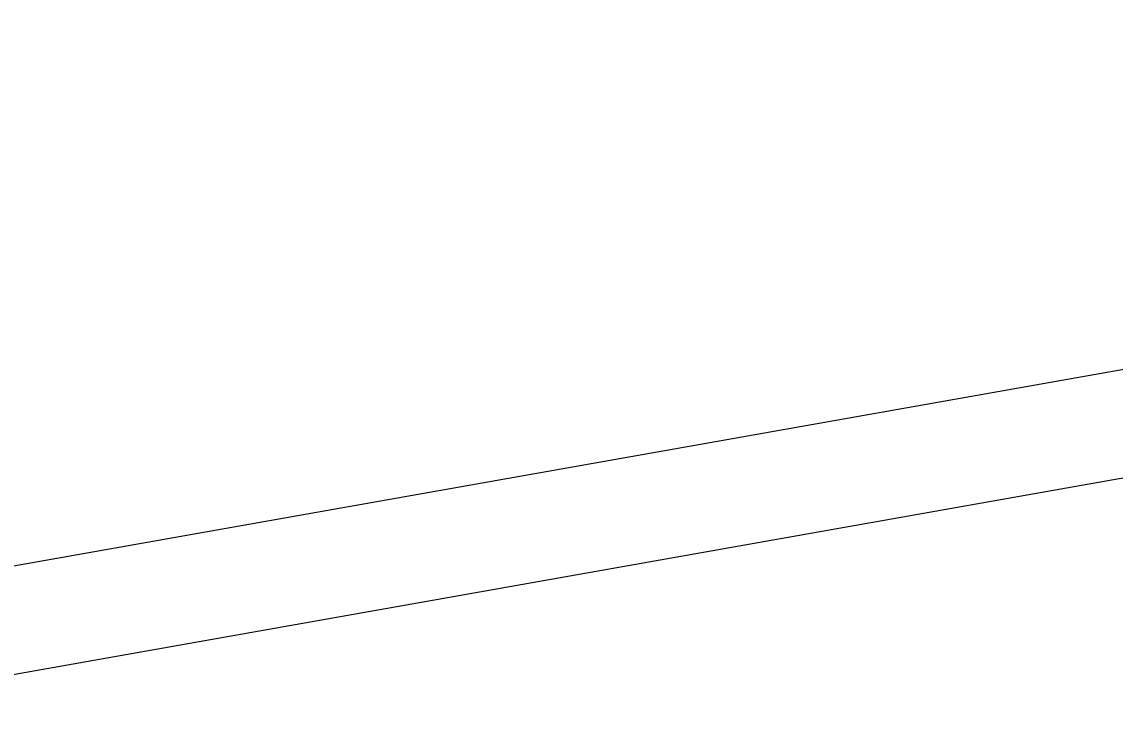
# Model space of a CAD drawing. Header units: millimetres. Extents: x -13407 to 8062823, y -2611 to 109271.
# Drawn here: x 15238.64 to 15252.39, y 50692.71 to 50701.67 of the extents above; entities that cross this region are included whole.
import ezdxf
from ezdxf import colors
from ezdxf.entities.mleader import LeaderData, LeaderLine
from ezdxf.math import Vec2, Vec3

# ---------------------------------------------------------------- set-up
doc = ezdxf.new("R2010")
doc.units = ezdxf.units.MM
for name, color, linetype, lineweight in [('АР_Отметки', 250, 'Continuous', 15), ('АР_Размеры', 175, 'Continuous', 9), ('АР_Сущ Несущая стена', 202, 'Continuous', 30)]:
    doc.layers.add(name, color=color, linetype=linetype, lineweight=lineweight)
doc.styles.add('ISOCPEUR', font='isocpeur.ttf', dxfattribs={"width": 0.7})

# ---------------------------------------------------------------- blocks, each defined once
blk = doc.blocks.new('_DotSmall')
at = {"color": 0, "linetype": 'ByBlock', "const_width": 0.5}
blk.add_lwpolyline([(-0.0625, 0, 1), (0.0625, 0, 1)], format="xyb", close=True, dxfattribs=at)

msp = doc.modelspace()

# ---------------------------------------------------------------- linework, layer by layer
at = {"layer": 'АР_Размеры', "color": 5, "lineweight": 0, "ltscale": 100, "transparency": 33554687}
msp.add_lwpolyline([(15220.478, 50690.259), (15280.603, 50700.915), (15281.767, 50702.731), (15279.405, 50716.057), (15278.642, 50716.17), (15277.514, 50712.75), (15277.783, 50711.931), (15279.077, 50710.922), (15280.034, 50705.52), (15279.717, 50705.216), (15277.316, 50704.791), (15277.139, 50704.388), (15277.267, 50703.667), (15277.55, 50703.47), (15279.951, 50703.895), (15280.375, 50703.599), (15280.566, 50702.519), (15280.248, 50702.215), (15220.364, 50691.601)], dxfattribs=at)
msp.add_lwpolyline([(15220.478, 50690.259), (15280.603, 50700.915), (15281.767, 50702.731), (15279.405, 50716.057), (15278.642, 50716.17), (15277.514, 50712.75), (15277.783, 50711.931), (15279.077, 50710.922), (15280.034, 50705.52), (15279.717, 50705.216), (15277.316, 50704.791), (15277.139, 50704.388), (15277.267, 50703.667), (15277.55, 50703.47), (15279.951, 50703.895), (15280.375, 50703.599), (15280.566, 50702.519), (15280.248, 50702.215), (15220.364, 50691.601)], dxfattribs=at)
msp.add_lwpolyline([(15220.478, 50690.259), (15280.603, 50700.915), (15281.767, 50702.731), (15279.405, 50716.057), (15278.642, 50716.17), (15277.514, 50712.75), (15277.783, 50711.931), (15279.077, 50710.922), (15280.034, 50705.52), (15279.717, 50705.216), (15277.316, 50704.791), (15277.139, 50704.388), (15277.267, 50703.667), (15277.55, 50703.47), (15279.951, 50703.895), (15280.375, 50703.599), (15280.566, 50702.519), (15280.248, 50702.215), (15220.364, 50691.601)], dxfattribs=at)
msp.add_lwpolyline([(15220.478, 50690.259), (15280.603, 50700.915), (15281.767, 50702.731), (15279.405, 50716.057), (15278.642, 50716.17), (15277.514, 50712.75), (15277.783, 50711.931), (15279.077, 50710.922), (15280.034, 50705.52), (15279.717, 50705.216), (15277.316, 50704.791), (15277.139, 50704.388), (15277.267, 50703.667), (15277.55, 50703.47), (15279.951, 50703.895), (15280.375, 50703.599), (15280.566, 50702.519), (15280.248, 50702.215), (15220.364, 50691.601)], dxfattribs=at)
msp.add_lwpolyline([(15220.478, 50690.259), (15280.603, 50700.915), (15281.767, 50702.731), (15279.405, 50716.057), (15278.642, 50716.17), (15277.514, 50712.75), (15277.783, 50711.931), (15279.077, 50710.922), (15280.034, 50705.52), (15279.717, 50705.216), (15277.316, 50704.791), (15277.139, 50704.388), (15277.267, 50703.667), (15277.55, 50703.47), (15279.951, 50703.895), (15280.375, 50703.599), (15280.566, 50702.519), (15280.248, 50702.215), (15220.364, 50691.601)], dxfattribs=at)
msp.add_lwpolyline([(15220.478, 50690.259), (15280.603, 50700.915), (15281.767, 50702.731), (15279.405, 50716.057), (15278.642, 50716.17), (15277.514, 50712.75), (15277.783, 50711.931), (15279.077, 50710.922), (15280.034, 50705.52), (15279.717, 50705.216), (15277.316, 50704.791), (15277.139, 50704.388), (15277.267, 50703.667), (15277.55, 50703.47), (15279.951, 50703.895), (15280.375, 50703.599), (15280.566, 50702.519), (15280.248, 50702.215), (15220.364, 50691.601)], dxfattribs=at)
msp.add_lwpolyline([(15220.478, 50690.259), (15280.603, 50700.915), (15281.767, 50702.731), (15279.405, 50716.057), (15278.642, 50716.17), (15277.514, 50712.75), (15277.783, 50711.931), (15279.077, 50710.922), (15280.034, 50705.52), (15279.717, 50705.216), (15277.316, 50704.791), (15277.139, 50704.388), (15277.267, 50703.667), (15277.55, 50703.47), (15279.951, 50703.895), (15280.375, 50703.599), (15280.566, 50702.519), (15280.248, 50702.215), (15220.364, 50691.601)], dxfattribs=at)
msp.add_lwpolyline([(15220.478, 50690.259), (15280.603, 50700.915), (15281.767, 50702.731), (15279.405, 50716.057), (15278.642, 50716.17), (15277.514, 50712.75), (15277.783, 50711.931), (15279.077, 50710.922), (15280.034, 50705.52), (15279.717, 50705.216), (15277.316, 50704.791), (15277.139, 50704.388), (15277.267, 50703.667), (15277.55, 50703.47), (15279.951, 50703.895), (15280.375, 50703.599), (15280.566, 50702.519), (15280.248, 50702.215), (15220.364, 50691.601)], dxfattribs=at)
msp.add_lwpolyline([(15220.478, 50690.259), (15280.603, 50700.915), (15281.767, 50702.731), (15279.405, 50716.057), (15278.642, 50716.17), (15277.514, 50712.75), (15277.783, 50711.931), (15279.077, 50710.922), (15280.034, 50705.52), (15279.717, 50705.216), (15277.316, 50704.791), (15277.139, 50704.388), (15277.267, 50703.667), (15277.55, 50703.47), (15279.951, 50703.895), (15280.375, 50703.599), (15280.566, 50702.519), (15280.248, 50702.215), (15220.364, 50691.601)], dxfattribs=at)
msp.add_lwpolyline([(15220.478, 50690.259), (15280.603, 50700.915), (15281.767, 50702.731), (15279.405, 50716.057), (15278.642, 50716.17), (15277.514, 50712.75), (15277.783, 50711.931), (15279.077, 50710.922), (15280.034, 50705.52), (15279.717, 50705.216), (15277.316, 50704.791), (15277.139, 50704.388), (15277.267, 50703.667), (15277.55, 50703.47), (15279.951, 50703.895), (15280.375, 50703.599), (15280.566, 50702.519), (15280.248, 50702.215), (15220.364, 50691.601)], dxfattribs=at)
msp.add_lwpolyline([(15220.478, 50690.259), (15280.603, 50700.915), (15281.767, 50702.731), (15279.405, 50716.057), (15278.642, 50716.17), (15277.514, 50712.75), (15277.783, 50711.931), (15279.077, 50710.922), (15280.034, 50705.52), (15279.717, 50705.216), (15277.316, 50704.791), (15277.139, 50704.388), (15277.267, 50703.667), (15277.55, 50703.47), (15279.951, 50703.895), (15280.375, 50703.599), (15280.566, 50702.519), (15280.248, 50702.215), (15220.364, 50691.601)], dxfattribs=at)
msp.add_lwpolyline([(15220.478, 50690.259), (15280.603, 50700.915), (15281.767, 50702.731), (15279.405, 50716.057), (15278.642, 50716.17), (15277.514, 50712.75), (15277.783, 50711.931), (15279.077, 50710.922), (15280.034, 50705.52), (15279.717, 50705.216), (15277.316, 50704.791), (15277.139, 50704.388), (15277.267, 50703.667), (15277.55, 50703.47), (15279.951, 50703.895), (15280.375, 50703.599), (15280.566, 50702.519), (15280.248, 50702.215), (15220.364, 50691.601)], dxfattribs=at)
msp.add_lwpolyline([(15220.478, 50690.259), (15280.603, 50700.915), (15281.767, 50702.731), (15279.405, 50716.057), (15278.642, 50716.17), (15277.514, 50712.75), (15277.783, 50711.931), (15279.077, 50710.922), (15280.034, 50705.52), (15279.717, 50705.216), (15277.316, 50704.791), (15277.139, 50704.388), (15277.267, 50703.667), (15277.55, 50703.47), (15279.951, 50703.895), (15280.375, 50703.599), (15280.566, 50702.519), (15280.248, 50702.215), (15220.364, 50691.601)], dxfattribs=at)
msp.add_lwpolyline([(15220.478, 50690.259), (15280.603, 50700.915), (15281.767, 50702.731), (15279.405, 50716.057), (15278.642, 50716.17), (15277.514, 50712.75), (15277.783, 50711.931), (15279.077, 50710.922), (15280.034, 50705.52), (15279.717, 50705.216), (15277.316, 50704.791), (15277.139, 50704.388), (15277.267, 50703.667), (15277.55, 50703.47), (15279.951, 50703.895), (15280.375, 50703.599), (15280.566, 50702.519), (15280.248, 50702.215), (15220.364, 50691.601)], dxfattribs=at)
msp.add_lwpolyline([(15220.478, 50690.259), (15280.603, 50700.915), (15281.767, 50702.731), (15279.405, 50716.057), (15278.642, 50716.17), (15277.514, 50712.75), (15277.783, 50711.931), (15279.077, 50710.922), (15280.034, 50705.52), (15279.717, 50705.216), (15277.316, 50704.791), (15277.139, 50704.388), (15277.267, 50703.667), (15277.55, 50703.47), (15279.951, 50703.895), (15280.375, 50703.599), (15280.566, 50702.519), (15280.248, 50702.215), (15220.364, 50691.601)], dxfattribs=at)
msp.add_lwpolyline([(15220.478, 50690.259), (15280.603, 50700.915), (15281.767, 50702.731), (15279.405, 50716.057), (15278.642, 50716.17), (15277.514, 50712.75), (15277.783, 50711.931), (15279.077, 50710.922), (15280.034, 50705.52), (15279.717, 50705.216), (15277.316, 50704.791), (15277.139, 50704.388), (15277.267, 50703.667), (15277.55, 50703.47), (15279.951, 50703.895), (15280.375, 50703.599), (15280.566, 50702.519), (15280.248, 50702.215), (15220.364, 50691.601)], dxfattribs=at)
msp.add_lwpolyline([(15220.478, 50690.259), (15280.603, 50700.915), (15281.767, 50702.731), (15279.405, 50716.057), (15278.642, 50716.17), (15277.514, 50712.75), (15277.783, 50711.931), (15279.077, 50710.922), (15280.034, 50705.52), (15279.717, 50705.216), (15277.316, 50704.791), (15277.139, 50704.388), (15277.267, 50703.667), (15277.55, 50703.47), (15279.951, 50703.895), (15280.375, 50703.599), (15280.566, 50702.519), (15280.248, 50702.215), (15220.364, 50691.601)], dxfattribs=at)
msp.add_lwpolyline([(15220.478, 50690.259), (15280.603, 50700.915), (15281.767, 50702.731), (15279.405, 50716.057), (15278.642, 50716.17), (15277.514, 50712.75), (15277.783, 50711.931), (15279.077, 50710.922), (15280.034, 50705.52), (15279.717, 50705.216), (15277.316, 50704.791), (15277.139, 50704.388), (15277.267, 50703.667), (15277.55, 50703.47), (15279.951, 50703.895), (15280.375, 50703.599), (15280.566, 50702.519), (15280.248, 50702.215), (15220.364, 50691.601)], dxfattribs=at)
msp.add_lwpolyline([(15220.478, 50690.259), (15280.603, 50700.915), (15281.767, 50702.731), (15279.405, 50716.057), (15278.642, 50716.17), (15277.514, 50712.75), (15277.783, 50711.931), (15279.077, 50710.922), (15280.034, 50705.52), (15279.717, 50705.216), (15277.316, 50704.791), (15277.139, 50704.388), (15277.267, 50703.667), (15277.55, 50703.47), (15279.951, 50703.895), (15280.375, 50703.599), (15280.566, 50702.519), (15280.248, 50702.215), (15220.364, 50691.601)], dxfattribs=at)
msp.add_lwpolyline([(15220.478, 50690.259), (15280.603, 50700.915), (15281.767, 50702.731), (15279.405, 50716.057), (15278.642, 50716.17), (15277.514, 50712.75), (15277.783, 50711.931), (15279.077, 50710.922), (15280.034, 50705.52), (15279.717, 50705.216), (15277.316, 50704.791), (15277.139, 50704.388), (15277.267, 50703.667), (15277.55, 50703.47), (15279.951, 50703.895), (15280.375, 50703.599), (15280.566, 50702.519), (15280.248, 50702.215), (15220.364, 50691.601)], dxfattribs=at)
msp.add_lwpolyline([(15220.478, 50690.259), (15280.603, 50700.915), (15281.767, 50702.731), (15279.405, 50716.057), (15278.642, 50716.17), (15277.514, 50712.75), (15277.783, 50711.931), (15279.077, 50710.922), (15280.034, 50705.52), (15279.717, 50705.216), (15277.316, 50704.791), (15277.139, 50704.388), (15277.267, 50703.667), (15277.55, 50703.47), (15279.951, 50703.895), (15280.375, 50703.599), (15280.566, 50702.519), (15280.248, 50702.215), (15220.364, 50691.601)], dxfattribs=at)
msp.add_lwpolyline([(15220.478, 50690.259), (15280.603, 50700.915), (15281.767, 50702.731), (15279.405, 50716.057), (15278.642, 50716.17), (15277.514, 50712.75), (15277.783, 50711.931), (15279.077, 50710.922), (15280.034, 50705.52), (15279.717, 50705.216), (15277.316, 50704.791), (15277.139, 50704.388), (15277.267, 50703.667), (15277.55, 50703.47), (15279.951, 50703.895), (15280.375, 50703.599), (15280.566, 50702.519), (15280.248, 50702.215), (15220.364, 50691.601)], dxfattribs=at)
msp.add_lwpolyline([(15220.478, 50690.259), (15280.603, 50700.915), (15281.767, 50702.731), (15279.405, 50716.057), (15278.642, 50716.17), (15277.514, 50712.75), (15277.783, 50711.931), (15279.077, 50710.922), (15280.034, 50705.52), (15279.717, 50705.216), (15277.316, 50704.791), (15277.139, 50704.388), (15277.267, 50703.667), (15277.55, 50703.47), (15279.951, 50703.895), (15280.375, 50703.599), (15280.566, 50702.519), (15280.248, 50702.215), (15220.364, 50691.601)], dxfattribs=at)
msp.add_lwpolyline([(15220.478, 50690.259), (15280.603, 50700.915), (15281.767, 50702.731), (15279.405, 50716.057), (15278.642, 50716.17), (15277.514, 50712.75), (15277.783, 50711.931), (15279.077, 50710.922), (15280.034, 50705.52), (15279.717, 50705.216), (15277.316, 50704.791), (15277.139, 50704.388), (15277.267, 50703.667), (15277.55, 50703.47), (15279.951, 50703.895), (15280.375, 50703.599), (15280.566, 50702.519), (15280.248, 50702.215), (15220.364, 50691.601)], dxfattribs=at)
msp.add_lwpolyline([(15220.478, 50690.259), (15280.603, 50700.915), (15281.767, 50702.731), (15279.405, 50716.057), (15278.642, 50716.17), (15277.514, 50712.75), (15277.783, 50711.931), (15279.077, 50710.922), (15280.034, 50705.52), (15279.717, 50705.216), (15277.316, 50704.791), (15277.139, 50704.388), (15277.267, 50703.667), (15277.55, 50703.47), (15279.951, 50703.895), (15280.375, 50703.599), (15280.566, 50702.519), (15280.248, 50702.215), (15220.364, 50691.601)], dxfattribs=at)
msp.add_lwpolyline([(15220.478, 50690.259), (15280.603, 50700.915), (15281.767, 50702.731), (15279.405, 50716.057), (15278.642, 50716.17), (15277.514, 50712.75), (15277.783, 50711.931), (15279.077, 50710.922), (15280.034, 50705.52), (15279.717, 50705.216), (15277.316, 50704.791), (15277.139, 50704.388), (15277.267, 50703.667), (15277.55, 50703.47), (15279.951, 50703.895), (15280.375, 50703.599), (15280.566, 50702.519), (15280.248, 50702.215), (15220.364, 50691.601)], dxfattribs=at)
msp.add_lwpolyline([(15220.478, 50690.259), (15280.603, 50700.915), (15281.767, 50702.731), (15279.405, 50716.057), (15278.642, 50716.17), (15277.514, 50712.75), (15277.783, 50711.931), (15279.077, 50710.922), (15280.034, 50705.52), (15279.717, 50705.216), (15277.316, 50704.791), (15277.139, 50704.388), (15277.267, 50703.667), (15277.55, 50703.47), (15279.951, 50703.895), (15280.375, 50703.599), (15280.566, 50702.519), (15280.248, 50702.215), (15220.364, 50691.601)], dxfattribs=at)
msp.add_lwpolyline([(15220.478, 50690.259), (15280.603, 50700.915), (15281.767, 50702.731), (15279.405, 50716.057), (15278.642, 50716.17), (15277.514, 50712.75), (15277.783, 50711.931), (15279.077, 50710.922), (15280.034, 50705.52), (15279.717, 50705.216), (15277.316, 50704.791), (15277.139, 50704.388), (15277.267, 50703.667), (15277.55, 50703.47), (15279.951, 50703.895), (15280.375, 50703.599), (15280.566, 50702.519), (15280.248, 50702.215), (15220.364, 50691.601)], dxfattribs=at)
msp.add_lwpolyline([(15220.478, 50690.259), (15280.603, 50700.915), (15281.767, 50702.731), (15279.405, 50716.057), (15278.642, 50716.17), (15277.514, 50712.75), (15277.783, 50711.931), (15279.077, 50710.922), (15280.034, 50705.52), (15279.717, 50705.216), (15277.316, 50704.791), (15277.139, 50704.388), (15277.267, 50703.667), (15277.55, 50703.47), (15279.951, 50703.895), (15280.375, 50703.599), (15280.566, 50702.519), (15280.248, 50702.215), (15220.364, 50691.601)], dxfattribs=at)
msp.add_lwpolyline([(15220.478, 50690.259), (15280.603, 50700.915), (15281.767, 50702.731), (15279.405, 50716.057), (15278.642, 50716.17), (15277.514, 50712.75), (15277.783, 50711.931), (15279.077, 50710.922), (15280.034, 50705.52), (15279.717, 50705.216), (15277.316, 50704.791), (15277.139, 50704.388), (15277.267, 50703.667), (15277.55, 50703.47), (15279.951, 50703.895), (15280.375, 50703.599), (15280.566, 50702.519), (15280.248, 50702.215), (15220.364, 50691.601)], dxfattribs=at)
msp.add_lwpolyline([(15220.478, 50690.259), (15280.603, 50700.915), (15281.767, 50702.731), (15279.405, 50716.057), (15278.642, 50716.17), (15277.514, 50712.75), (15277.783, 50711.931), (15279.077, 50710.922), (15280.034, 50705.52), (15279.717, 50705.216), (15277.316, 50704.791), (15277.139, 50704.388), (15277.267, 50703.667), (15277.55, 50703.47), (15279.951, 50703.895), (15280.375, 50703.599), (15280.566, 50702.519), (15280.248, 50702.215), (15220.364, 50691.601)], dxfattribs=at)
msp.add_lwpolyline([(15220.478, 50690.259), (15280.603, 50700.915), (15281.767, 50702.731), (15279.405, 50716.057), (15278.642, 50716.17), (15277.514, 50712.75), (15277.783, 50711.931), (15279.077, 50710.922), (15280.034, 50705.52), (15279.717, 50705.216), (15277.316, 50704.791), (15277.139, 50704.388), (15277.267, 50703.667), (15277.55, 50703.47), (15279.951, 50703.895), (15280.375, 50703.599), (15280.566, 50702.519), (15280.248, 50702.215), (15220.364, 50691.601)], dxfattribs=at)
msp.add_lwpolyline([(15220.478, 50690.259), (15280.603, 50700.915), (15281.767, 50702.731), (15279.405, 50716.057), (15278.642, 50716.17), (15277.514, 50712.75), (15277.783, 50711.931), (15279.077, 50710.922), (15280.034, 50705.52), (15279.717, 50705.216), (15277.316, 50704.791), (15277.139, 50704.388), (15277.267, 50703.667), (15277.55, 50703.47), (15279.951, 50703.895), (15280.375, 50703.599), (15280.566, 50702.519), (15280.248, 50702.215), (15220.364, 50691.601)], dxfattribs=at)
msp.add_lwpolyline([(15220.478, 50690.259), (15280.603, 50700.915), (15281.767, 50702.731), (15279.405, 50716.057), (15278.642, 50716.17), (15277.514, 50712.75), (15277.783, 50711.931), (15279.077, 50710.922), (15280.034, 50705.52), (15279.717, 50705.216), (15277.316, 50704.791), (15277.139, 50704.388), (15277.267, 50703.667), (15277.55, 50703.47), (15279.951, 50703.895), (15280.375, 50703.599), (15280.566, 50702.519), (15280.248, 50702.215), (15220.364, 50691.601)], dxfattribs=at)
msp.add_lwpolyline([(15220.478, 50690.259), (15280.603, 50700.915), (15281.767, 50702.731), (15279.405, 50716.057), (15278.642, 50716.17), (15277.514, 50712.75), (15277.783, 50711.931), (15279.077, 50710.922), (15280.034, 50705.52), (15279.717, 50705.216), (15277.316, 50704.791), (15277.139, 50704.388), (15277.267, 50703.667), (15277.55, 50703.47), (15279.951, 50703.895), (15280.375, 50703.599), (15280.566, 50702.519), (15280.248, 50702.215), (15220.364, 50691.601)], dxfattribs=at)
msp.add_lwpolyline([(15220.478, 50690.259), (15280.603, 50700.915), (15281.767, 50702.731), (15279.405, 50716.057), (15278.642, 50716.17), (15277.514, 50712.75), (15277.783, 50711.931), (15279.077, 50710.922), (15280.034, 50705.52), (15279.717, 50705.216), (15277.316, 50704.791), (15277.139, 50704.388), (15277.267, 50703.667), (15277.55, 50703.47), (15279.951, 50703.895), (15280.375, 50703.599), (15280.566, 50702.519), (15280.248, 50702.215), (15220.364, 50691.601)], dxfattribs=at)
msp.add_lwpolyline([(15220.478, 50690.259), (15280.603, 50700.915), (15281.767, 50702.731), (15279.405, 50716.057), (15278.642, 50716.17), (15277.514, 50712.75), (15277.783, 50711.931), (15279.077, 50710.922), (15280.034, 50705.52), (15279.717, 50705.216), (15277.316, 50704.791), (15277.139, 50704.388), (15277.267, 50703.667), (15277.55, 50703.47), (15279.951, 50703.895), (15280.375, 50703.599), (15280.566, 50702.519), (15280.248, 50702.215), (15220.364, 50691.601)], dxfattribs=at)
msp.add_lwpolyline([(15220.478, 50690.259), (15280.603, 50700.915), (15281.767, 50702.731), (15279.405, 50716.057), (15278.642, 50716.17), (15277.514, 50712.75), (15277.783, 50711.931), (15279.077, 50710.922), (15280.034, 50705.52), (15279.717, 50705.216), (15277.316, 50704.791), (15277.139, 50704.388), (15277.267, 50703.667), (15277.55, 50703.47), (15279.951, 50703.895), (15280.375, 50703.599), (15280.566, 50702.519), (15280.248, 50702.215), (15220.364, 50691.601)], dxfattribs=at)
msp.add_lwpolyline([(15220.478, 50690.259), (15280.603, 50700.915), (15281.767, 50702.731), (15279.405, 50716.057), (15278.642, 50716.17), (15277.514, 50712.75), (15277.783, 50711.931), (15279.077, 50710.922), (15280.034, 50705.52), (15279.717, 50705.216), (15277.316, 50704.791), (15277.139, 50704.388), (15277.267, 50703.667), (15277.55, 50703.47), (15279.951, 50703.895), (15280.375, 50703.599), (15280.566, 50702.519), (15280.248, 50702.215), (15220.364, 50691.601)], dxfattribs=at)
msp.add_lwpolyline([(15220.478, 50690.259), (15280.603, 50700.915), (15281.767, 50702.731), (15279.405, 50716.057), (15278.642, 50716.17), (15277.514, 50712.75), (15277.783, 50711.931), (15279.077, 50710.922), (15280.034, 50705.52), (15279.717, 50705.216), (15277.316, 50704.791), (15277.139, 50704.388), (15277.267, 50703.667), (15277.55, 50703.47), (15279.951, 50703.895), (15280.375, 50703.599), (15280.566, 50702.519), (15280.248, 50702.215), (15220.364, 50691.601)], dxfattribs=at)
msp.add_lwpolyline([(15220.478, 50690.259), (15280.603, 50700.915), (15281.767, 50702.731), (15279.405, 50716.057), (15278.642, 50716.17), (15277.514, 50712.75), (15277.783, 50711.931), (15279.077, 50710.922), (15280.034, 50705.52), (15279.717, 50705.216), (15277.316, 50704.791), (15277.139, 50704.388), (15277.267, 50703.667), (15277.55, 50703.47), (15279.951, 50703.895), (15280.375, 50703.599), (15280.566, 50702.519), (15280.248, 50702.215), (15220.364, 50691.601)], dxfattribs=at)
msp.add_lwpolyline([(15220.478, 50690.259), (15280.603, 50700.915), (15281.767, 50702.731), (15279.405, 50716.057), (15278.642, 50716.17), (15277.514, 50712.75), (15277.783, 50711.931), (15279.077, 50710.922), (15280.034, 50705.52), (15279.717, 50705.216), (15277.316, 50704.791), (15277.139, 50704.388), (15277.267, 50703.667), (15277.55, 50703.47), (15279.951, 50703.895), (15280.375, 50703.599), (15280.566, 50702.519), (15280.248, 50702.215), (15220.364, 50691.601)], dxfattribs=at)
msp.add_lwpolyline([(15220.478, 50690.259), (15280.603, 50700.915), (15281.767, 50702.731), (15279.405, 50716.057), (15278.642, 50716.17), (15277.514, 50712.75), (15277.783, 50711.931), (15279.077, 50710.922), (15280.034, 50705.52), (15279.717, 50705.216), (15277.316, 50704.791), (15277.139, 50704.388), (15277.267, 50703.667), (15277.55, 50703.47), (15279.951, 50703.895), (15280.375, 50703.599), (15280.566, 50702.519), (15280.248, 50702.215), (15220.364, 50691.601)], dxfattribs=at)
msp.add_lwpolyline([(15220.478, 50690.259), (15280.603, 50700.915), (15281.767, 50702.731), (15279.405, 50716.057), (15278.642, 50716.17), (15277.514, 50712.75), (15277.783, 50711.931), (15279.077, 50710.922), (15280.034, 50705.52), (15279.717, 50705.216), (15277.316, 50704.791), (15277.139, 50704.388), (15277.267, 50703.667), (15277.55, 50703.47), (15279.951, 50703.895), (15280.375, 50703.599), (15280.566, 50702.519), (15280.248, 50702.215), (15220.364, 50691.601)], dxfattribs=at)
msp.add_lwpolyline([(15220.478, 50690.259), (15280.603, 50700.915), (15281.767, 50702.731), (15279.405, 50716.057), (15278.642, 50716.17), (15277.514, 50712.75), (15277.783, 50711.931), (15279.077, 50710.922), (15280.034, 50705.52), (15279.717, 50705.216), (15277.316, 50704.791), (15277.139, 50704.388), (15277.267, 50703.667), (15277.55, 50703.47), (15279.951, 50703.895), (15280.375, 50703.599), (15280.566, 50702.519), (15280.248, 50702.215), (15220.364, 50691.601)], dxfattribs=at)
msp.add_lwpolyline([(15220.478, 50690.259), (15280.603, 50700.915), (15281.767, 50702.731), (15279.405, 50716.057), (15278.642, 50716.17), (15277.514, 50712.75), (15277.783, 50711.931), (15279.077, 50710.922), (15280.034, 50705.52), (15279.717, 50705.216), (15277.316, 50704.791), (15277.139, 50704.388), (15277.267, 50703.667), (15277.55, 50703.47), (15279.951, 50703.895), (15280.375, 50703.599), (15280.566, 50702.519), (15280.248, 50702.215), (15220.364, 50691.601)], dxfattribs=at)
msp.add_lwpolyline([(15220.478, 50690.259), (15280.603, 50700.915), (15281.767, 50702.731), (15279.405, 50716.057), (15278.642, 50716.17), (15277.514, 50712.75), (15277.783, 50711.931), (15279.077, 50710.922), (15280.034, 50705.52), (15279.717, 50705.216), (15277.316, 50704.791), (15277.139, 50704.388), (15277.267, 50703.667), (15277.55, 50703.47), (15279.951, 50703.895), (15280.375, 50703.599), (15280.566, 50702.519), (15280.248, 50702.215), (15220.364, 50691.601)], dxfattribs=at)
msp.add_lwpolyline([(15220.478, 50690.259), (15280.603, 50700.915), (15281.767, 50702.731), (15279.405, 50716.057), (15278.642, 50716.17), (15277.514, 50712.75), (15277.783, 50711.931), (15279.077, 50710.922), (15280.034, 50705.52), (15279.717, 50705.216), (15277.316, 50704.791), (15277.139, 50704.388), (15277.267, 50703.667), (15277.55, 50703.47), (15279.951, 50703.895), (15280.375, 50703.599), (15280.566, 50702.519), (15280.248, 50702.215), (15220.364, 50691.601)], dxfattribs=at)
msp.add_lwpolyline([(15220.478, 50690.259), (15280.603, 50700.915), (15281.767, 50702.731), (15279.405, 50716.057), (15278.642, 50716.17), (15277.514, 50712.75), (15277.783, 50711.931), (15279.077, 50710.922), (15280.034, 50705.52), (15279.717, 50705.216), (15277.316, 50704.791), (15277.139, 50704.388), (15277.267, 50703.667), (15277.55, 50703.47), (15279.951, 50703.895), (15280.375, 50703.599), (15280.566, 50702.519), (15280.248, 50702.215), (15220.364, 50691.601)], dxfattribs=at)
msp.add_lwpolyline([(15220.478, 50690.259), (15280.603, 50700.915), (15281.767, 50702.731), (15279.405, 50716.057), (15278.642, 50716.17), (15277.514, 50712.75), (15277.783, 50711.931), (15279.077, 50710.922), (15280.034, 50705.52), (15279.717, 50705.216), (15277.316, 50704.791), (15277.139, 50704.388), (15277.267, 50703.667), (15277.55, 50703.47), (15279.951, 50703.895), (15280.375, 50703.599), (15280.566, 50702.519), (15280.248, 50702.215), (15220.364, 50691.601)], dxfattribs=at)
msp.add_lwpolyline([(15220.478, 50690.259), (15280.603, 50700.915), (15281.767, 50702.731), (15279.405, 50716.057), (15278.642, 50716.17), (15277.514, 50712.75), (15277.783, 50711.931), (15279.077, 50710.922), (15280.034, 50705.52), (15279.717, 50705.216), (15277.316, 50704.791), (15277.139, 50704.388), (15277.267, 50703.667), (15277.55, 50703.47), (15279.951, 50703.895), (15280.375, 50703.599), (15280.566, 50702.519), (15280.248, 50702.215), (15220.364, 50691.601)], dxfattribs=at)
msp.add_lwpolyline([(15220.478, 50690.259), (15280.603, 50700.915), (15281.767, 50702.731), (15279.405, 50716.057), (15278.642, 50716.17), (15277.514, 50712.75), (15277.783, 50711.931), (15279.077, 50710.922), (15280.034, 50705.52), (15279.717, 50705.216), (15277.316, 50704.791), (15277.139, 50704.388), (15277.267, 50703.667), (15277.55, 50703.47), (15279.951, 50703.895), (15280.375, 50703.599), (15280.566, 50702.519), (15280.248, 50702.215), (15220.364, 50691.601)], dxfattribs=at)
msp.add_lwpolyline([(15220.478, 50690.259), (15280.603, 50700.915), (15281.767, 50702.731), (15279.405, 50716.057), (15278.642, 50716.17), (15277.514, 50712.75), (15277.783, 50711.931), (15279.077, 50710.922), (15280.034, 50705.52), (15279.717, 50705.216), (15277.316, 50704.791), (15277.139, 50704.388), (15277.267, 50703.667), (15277.55, 50703.47), (15279.951, 50703.895), (15280.375, 50703.599), (15280.566, 50702.519), (15280.248, 50702.215), (15220.364, 50691.601)], dxfattribs=at)
msp.add_lwpolyline([(15220.478, 50690.259), (15280.603, 50700.915), (15281.767, 50702.731), (15279.405, 50716.057), (15278.642, 50716.17), (15277.514, 50712.75), (15277.783, 50711.931), (15279.077, 50710.922), (15280.034, 50705.52), (15279.717, 50705.216), (15277.316, 50704.791), (15277.139, 50704.388), (15277.267, 50703.667), (15277.55, 50703.47), (15279.951, 50703.895), (15280.375, 50703.599), (15280.566, 50702.519), (15280.248, 50702.215), (15220.364, 50691.601)], dxfattribs=at)
msp.add_lwpolyline([(15220.478, 50690.259), (15280.603, 50700.915), (15281.767, 50702.731), (15279.405, 50716.057), (15278.642, 50716.17), (15277.514, 50712.75), (15277.783, 50711.931), (15279.077, 50710.922), (15280.034, 50705.52), (15279.717, 50705.216), (15277.316, 50704.791), (15277.139, 50704.388), (15277.267, 50703.667), (15277.55, 50703.47), (15279.951, 50703.895), (15280.375, 50703.599), (15280.566, 50702.519), (15280.248, 50702.215), (15220.364, 50691.601)], dxfattribs=at)
msp.add_lwpolyline([(15220.478, 50690.259), (15280.603, 50700.915), (15281.767, 50702.731), (15279.405, 50716.057), (15278.642, 50716.17), (15277.514, 50712.75), (15277.783, 50711.931), (15279.077, 50710.922), (15280.034, 50705.52), (15279.717, 50705.216), (15277.316, 50704.791), (15277.139, 50704.388), (15277.267, 50703.667), (15277.55, 50703.47), (15279.951, 50703.895), (15280.375, 50703.599), (15280.566, 50702.519), (15280.248, 50702.215), (15220.364, 50691.601)], dxfattribs=at)
msp.add_lwpolyline([(15220.478, 50690.259), (15280.603, 50700.915), (15281.767, 50702.731), (15279.405, 50716.057), (15278.642, 50716.17), (15277.514, 50712.75), (15277.783, 50711.931), (15279.077, 50710.922), (15280.034, 50705.52), (15279.717, 50705.216), (15277.316, 50704.791), (15277.139, 50704.388), (15277.267, 50703.667), (15277.55, 50703.47), (15279.951, 50703.895), (15280.375, 50703.599), (15280.566, 50702.519), (15280.248, 50702.215), (15220.364, 50691.601)], dxfattribs=at)
msp.add_lwpolyline([(15220.478, 50690.259), (15280.603, 50700.915), (15281.767, 50702.731), (15279.405, 50716.057), (15278.642, 50716.17), (15277.514, 50712.75), (15277.783, 50711.931), (15279.077, 50710.922), (15280.034, 50705.52), (15279.717, 50705.216), (15277.316, 50704.791), (15277.139, 50704.388), (15277.267, 50703.667), (15277.55, 50703.47), (15279.951, 50703.895), (15280.375, 50703.599), (15280.566, 50702.519), (15280.248, 50702.215), (15220.364, 50691.601)], dxfattribs=at)
msp.add_lwpolyline([(15220.478, 50690.259), (15280.603, 50700.915), (15281.767, 50702.731), (15279.405, 50716.057), (15278.642, 50716.17), (15277.514, 50712.75), (15277.783, 50711.931), (15279.077, 50710.922), (15280.034, 50705.52), (15279.717, 50705.216), (15277.316, 50704.791), (15277.139, 50704.388), (15277.267, 50703.667), (15277.55, 50703.47), (15279.951, 50703.895), (15280.375, 50703.599), (15280.566, 50702.519), (15280.248, 50702.215), (15220.364, 50691.601)], dxfattribs=at)
msp.add_lwpolyline([(15220.478, 50690.259), (15280.603, 50700.915), (15281.767, 50702.731), (15279.405, 50716.057), (15278.642, 50716.17), (15277.514, 50712.75), (15277.783, 50711.931), (15279.077, 50710.922), (15280.034, 50705.52), (15279.717, 50705.216), (15277.316, 50704.791), (15277.139, 50704.388), (15277.267, 50703.667), (15277.55, 50703.47), (15279.951, 50703.895), (15280.375, 50703.599), (15280.566, 50702.519), (15280.248, 50702.215), (15220.364, 50691.601)], dxfattribs=at)
msp.add_lwpolyline([(15220.478, 50690.259), (15280.603, 50700.915), (15281.767, 50702.731), (15279.405, 50716.057), (15278.642, 50716.17), (15277.514, 50712.75), (15277.783, 50711.931), (15279.077, 50710.922), (15280.034, 50705.52), (15279.717, 50705.216), (15277.316, 50704.791), (15277.139, 50704.388), (15277.267, 50703.667), (15277.55, 50703.47), (15279.951, 50703.895), (15280.375, 50703.599), (15280.566, 50702.519), (15280.248, 50702.215), (15220.364, 50691.601)], dxfattribs=at)
msp.add_lwpolyline([(15220.478, 50690.259), (15280.603, 50700.915), (15281.767, 50702.731), (15279.405, 50716.057), (15278.642, 50716.17), (15277.514, 50712.75), (15277.783, 50711.931), (15279.077, 50710.922), (15280.034, 50705.52), (15279.717, 50705.216), (15277.316, 50704.791), (15277.139, 50704.388), (15277.267, 50703.667), (15277.55, 50703.47), (15279.951, 50703.895), (15280.375, 50703.599), (15280.566, 50702.519), (15280.248, 50702.215), (15220.364, 50691.601)], dxfattribs=at)
msp.add_lwpolyline([(15220.478, 50690.259), (15280.603, 50700.915), (15281.767, 50702.731), (15279.405, 50716.057), (15278.642, 50716.17), (15277.514, 50712.75), (15277.783, 50711.931), (15279.077, 50710.922), (15280.034, 50705.52), (15279.717, 50705.216), (15277.316, 50704.791), (15277.139, 50704.388), (15277.267, 50703.667), (15277.55, 50703.47), (15279.951, 50703.895), (15280.375, 50703.599), (15280.566, 50702.519), (15280.248, 50702.215), (15220.364, 50691.601)], dxfattribs=at)
msp.add_lwpolyline([(15220.478, 50690.259), (15280.603, 50700.915), (15281.767, 50702.731), (15279.405, 50716.057), (15278.642, 50716.17), (15277.514, 50712.75), (15277.783, 50711.931), (15279.077, 50710.922), (15280.034, 50705.52), (15279.717, 50705.216), (15277.316, 50704.791), (15277.139, 50704.388), (15277.267, 50703.667), (15277.55, 50703.47), (15279.951, 50703.895), (15280.375, 50703.599), (15280.566, 50702.519), (15280.248, 50702.215), (15220.364, 50691.601)], dxfattribs=at)
msp.add_lwpolyline([(15220.478, 50690.259), (15280.603, 50700.915), (15281.767, 50702.731), (15279.405, 50716.057), (15278.642, 50716.17), (15277.514, 50712.75), (15277.783, 50711.931), (15279.077, 50710.922), (15280.034, 50705.52), (15279.717, 50705.216), (15277.316, 50704.791), (15277.139, 50704.388), (15277.267, 50703.667), (15277.55, 50703.47), (15279.951, 50703.895), (15280.375, 50703.599), (15280.566, 50702.519), (15280.248, 50702.215), (15220.364, 50691.601)], dxfattribs=at)
msp.add_lwpolyline([(15220.478, 50690.259), (15280.603, 50700.915), (15281.767, 50702.731), (15279.405, 50716.057), (15278.642, 50716.17), (15277.514, 50712.75), (15277.783, 50711.931), (15279.077, 50710.922), (15280.034, 50705.52), (15279.717, 50705.216), (15277.316, 50704.791), (15277.139, 50704.388), (15277.267, 50703.667), (15277.55, 50703.47), (15279.951, 50703.895), (15280.375, 50703.599), (15280.566, 50702.519), (15280.248, 50702.215), (15220.364, 50691.601)], dxfattribs=at)
msp.add_lwpolyline([(15220.478, 50690.259), (15280.603, 50700.915), (15281.767, 50702.731), (15279.405, 50716.057), (15278.642, 50716.17), (15277.514, 50712.75), (15277.783, 50711.931), (15279.077, 50710.922), (15280.034, 50705.52), (15279.717, 50705.216), (15277.316, 50704.791), (15277.139, 50704.388), (15277.267, 50703.667), (15277.55, 50703.47), (15279.951, 50703.895), (15280.375, 50703.599), (15280.566, 50702.519), (15280.248, 50702.215), (15220.364, 50691.601)], dxfattribs=at)
msp.add_lwpolyline([(15220.478, 50690.259), (15280.603, 50700.915), (15281.767, 50702.731), (15279.405, 50716.057), (15278.642, 50716.17), (15277.514, 50712.75), (15277.783, 50711.931), (15279.077, 50710.922), (15280.034, 50705.52), (15279.717, 50705.216), (15277.316, 50704.791), (15277.139, 50704.388), (15277.267, 50703.667), (15277.55, 50703.47), (15279.951, 50703.895), (15280.375, 50703.599), (15280.566, 50702.519), (15280.248, 50702.215), (15220.364, 50691.601)], dxfattribs=at)
msp.add_lwpolyline([(15220.478, 50690.259), (15280.603, 50700.915), (15281.767, 50702.731), (15279.405, 50716.057), (15278.642, 50716.17), (15277.514, 50712.75), (15277.783, 50711.931), (15279.077, 50710.922), (15280.034, 50705.52), (15279.717, 50705.216), (15277.316, 50704.791), (15277.139, 50704.388), (15277.267, 50703.667), (15277.55, 50703.47), (15279.951, 50703.895), (15280.375, 50703.599), (15280.566, 50702.519), (15280.248, 50702.215), (15220.364, 50691.601)], dxfattribs=at)
msp.add_lwpolyline([(15220.478, 50690.259), (15280.603, 50700.915), (15281.767, 50702.731), (15279.405, 50716.057), (15278.642, 50716.17), (15277.514, 50712.75), (15277.783, 50711.931), (15279.077, 50710.922), (15280.034, 50705.52), (15279.717, 50705.216), (15277.316, 50704.791), (15277.139, 50704.388), (15277.267, 50703.667), (15277.55, 50703.47), (15279.951, 50703.895), (15280.375, 50703.599), (15280.566, 50702.519), (15280.248, 50702.215), (15220.364, 50691.601)], dxfattribs=at)
msp.add_lwpolyline([(15220.478, 50690.259), (15280.603, 50700.915), (15281.767, 50702.731), (15279.405, 50716.057), (15278.642, 50716.17), (15277.514, 50712.75), (15277.783, 50711.931), (15279.077, 50710.922), (15280.034, 50705.52), (15279.717, 50705.216), (15277.316, 50704.791), (15277.139, 50704.388), (15277.267, 50703.667), (15277.55, 50703.47), (15279.951, 50703.895), (15280.375, 50703.599), (15280.566, 50702.519), (15280.248, 50702.215), (15220.364, 50691.601)], dxfattribs=at)
msp.add_lwpolyline([(15220.478, 50690.259), (15280.603, 50700.915), (15281.767, 50702.731), (15279.405, 50716.057), (15278.642, 50716.17), (15277.514, 50712.75), (15277.783, 50711.931), (15279.077, 50710.922), (15280.034, 50705.52), (15279.717, 50705.216), (15277.316, 50704.791), (15277.139, 50704.388), (15277.267, 50703.667), (15277.55, 50703.47), (15279.951, 50703.895), (15280.375, 50703.599), (15280.566, 50702.519), (15280.248, 50702.215), (15220.364, 50691.601)], dxfattribs=at)
msp.add_lwpolyline([(15220.478, 50690.259), (15280.603, 50700.915), (15281.767, 50702.731), (15279.405, 50716.057), (15278.642, 50716.17), (15277.514, 50712.75), (15277.783, 50711.931), (15279.077, 50710.922), (15280.034, 50705.52), (15279.717, 50705.216), (15277.316, 50704.791), (15277.139, 50704.388), (15277.267, 50703.667), (15277.55, 50703.47), (15279.951, 50703.895), (15280.375, 50703.599), (15280.566, 50702.519), (15280.248, 50702.215), (15220.364, 50691.601)], dxfattribs=at)
msp.add_lwpolyline([(15220.478, 50690.259), (15280.603, 50700.915), (15281.767, 50702.731), (15279.405, 50716.057), (15278.642, 50716.17), (15277.514, 50712.75), (15277.783, 50711.931), (15279.077, 50710.922), (15280.034, 50705.52), (15279.717, 50705.216), (15277.316, 50704.791), (15277.139, 50704.388), (15277.267, 50703.667), (15277.55, 50703.47), (15279.951, 50703.895), (15280.375, 50703.599), (15280.566, 50702.519), (15280.248, 50702.215), (15220.364, 50691.601)], dxfattribs=at)
msp.add_lwpolyline([(15220.478, 50690.259), (15280.603, 50700.915), (15281.767, 50702.731), (15279.405, 50716.057), (15278.642, 50716.17), (15277.514, 50712.75), (15277.783, 50711.931), (15279.077, 50710.922), (15280.034, 50705.52), (15279.717, 50705.216), (15277.316, 50704.791), (15277.139, 50704.388), (15277.267, 50703.667), (15277.55, 50703.47), (15279.951, 50703.895), (15280.375, 50703.599), (15280.566, 50702.519), (15280.248, 50702.215), (15220.364, 50691.601)], dxfattribs=at)
msp.add_lwpolyline([(15220.478, 50690.259), (15280.603, 50700.915), (15281.767, 50702.731), (15279.405, 50716.057), (15278.642, 50716.17), (15277.514, 50712.75), (15277.783, 50711.931), (15279.077, 50710.922), (15280.034, 50705.52), (15279.717, 50705.216), (15277.316, 50704.791), (15277.139, 50704.388), (15277.267, 50703.667), (15277.55, 50703.47), (15279.951, 50703.895), (15280.375, 50703.599), (15280.566, 50702.519), (15280.248, 50702.215), (15220.364, 50691.601)], dxfattribs=at)
msp.add_lwpolyline([(15220.478, 50690.259), (15280.603, 50700.915), (15281.767, 50702.731), (15279.405, 50716.057), (15278.642, 50716.17), (15277.514, 50712.75), (15277.783, 50711.931), (15279.077, 50710.922), (15280.034, 50705.52), (15279.717, 50705.216), (15277.316, 50704.791), (15277.139, 50704.388), (15277.267, 50703.667), (15277.55, 50703.47), (15279.951, 50703.895), (15280.375, 50703.599), (15280.566, 50702.519), (15280.248, 50702.215), (15220.364, 50691.601)], dxfattribs=at)
msp.add_lwpolyline([(15220.478, 50690.259), (15280.603, 50700.915), (15281.767, 50702.731), (15279.405, 50716.057), (15278.642, 50716.17), (15277.514, 50712.75), (15277.783, 50711.931), (15279.077, 50710.922), (15280.034, 50705.52), (15279.717, 50705.216), (15277.316, 50704.791), (15277.139, 50704.388), (15277.267, 50703.667), (15277.55, 50703.47), (15279.951, 50703.895), (15280.375, 50703.599), (15280.566, 50702.519), (15280.248, 50702.215), (15220.364, 50691.601)], dxfattribs=at)
msp.add_lwpolyline([(15220.478, 50690.259), (15280.603, 50700.915), (15281.767, 50702.731), (15279.405, 50716.057), (15278.642, 50716.17), (15277.514, 50712.75), (15277.783, 50711.931), (15279.077, 50710.922), (15280.034, 50705.52), (15279.717, 50705.216), (15277.316, 50704.791), (15277.139, 50704.388), (15277.267, 50703.667), (15277.55, 50703.47), (15279.951, 50703.895), (15280.375, 50703.599), (15280.566, 50702.519), (15280.248, 50702.215), (15220.364, 50691.601)], dxfattribs=at)
msp.add_lwpolyline([(15220.478, 50690.259), (15280.603, 50700.915), (15281.767, 50702.731), (15279.405, 50716.057), (15278.642, 50716.17), (15277.514, 50712.75), (15277.783, 50711.931), (15279.077, 50710.922), (15280.034, 50705.52), (15279.717, 50705.216), (15277.316, 50704.791), (15277.139, 50704.388), (15277.267, 50703.667), (15277.55, 50703.47), (15279.951, 50703.895), (15280.375, 50703.599), (15280.566, 50702.519), (15280.248, 50702.215), (15220.364, 50691.601)], dxfattribs=at)
msp.add_lwpolyline([(15220.478, 50690.259), (15280.603, 50700.915), (15281.767, 50702.731), (15279.405, 50716.057), (15278.642, 50716.17), (15277.514, 50712.75), (15277.783, 50711.931), (15279.077, 50710.922), (15280.034, 50705.52), (15279.717, 50705.216), (15277.316, 50704.791), (15277.139, 50704.388), (15277.267, 50703.667), (15277.55, 50703.47), (15279.951, 50703.895), (15280.375, 50703.599), (15280.566, 50702.519), (15280.248, 50702.215), (15220.364, 50691.601)], dxfattribs=at)
msp.add_lwpolyline([(15220.478, 50690.259), (15280.603, 50700.915), (15281.767, 50702.731), (15279.405, 50716.057), (15278.642, 50716.17), (15277.514, 50712.75), (15277.783, 50711.931), (15279.077, 50710.922), (15280.034, 50705.52), (15279.717, 50705.216), (15277.316, 50704.791), (15277.139, 50704.388), (15277.267, 50703.667), (15277.55, 50703.47), (15279.951, 50703.895), (15280.375, 50703.599), (15280.566, 50702.519), (15280.248, 50702.215), (15220.364, 50691.601)], dxfattribs=at)
msp.add_lwpolyline([(15220.478, 50690.259), (15280.603, 50700.915), (15281.767, 50702.731), (15279.405, 50716.057), (15278.642, 50716.17), (15277.514, 50712.75), (15277.783, 50711.931), (15279.077, 50710.922), (15280.034, 50705.52), (15279.717, 50705.216), (15277.316, 50704.791), (15277.139, 50704.388), (15277.267, 50703.667), (15277.55, 50703.47), (15279.951, 50703.895), (15280.375, 50703.599), (15280.566, 50702.519), (15280.248, 50702.215), (15220.364, 50691.601)], dxfattribs=at)
msp.add_lwpolyline([(15220.478, 50690.259), (15280.603, 50700.915), (15281.767, 50702.731), (15279.405, 50716.057), (15278.642, 50716.17), (15277.514, 50712.75), (15277.783, 50711.931), (15279.077, 50710.922), (15280.034, 50705.52), (15279.717, 50705.216), (15277.316, 50704.791), (15277.139, 50704.388), (15277.267, 50703.667), (15277.55, 50703.47), (15279.951, 50703.895), (15280.375, 50703.599), (15280.566, 50702.519), (15280.248, 50702.215), (15220.364, 50691.601)], dxfattribs=at)
msp.add_lwpolyline([(15220.478, 50690.259), (15280.603, 50700.915), (15281.767, 50702.731), (15279.405, 50716.057), (15278.642, 50716.17), (15277.514, 50712.75), (15277.783, 50711.931), (15279.077, 50710.922), (15280.034, 50705.52), (15279.717, 50705.216), (15277.316, 50704.791), (15277.139, 50704.388), (15277.267, 50703.667), (15277.55, 50703.47), (15279.951, 50703.895), (15280.375, 50703.599), (15280.566, 50702.519), (15280.248, 50702.215), (15220.364, 50691.601)], dxfattribs=at)
msp.add_lwpolyline([(15220.478, 50690.259), (15280.603, 50700.915), (15281.767, 50702.731), (15279.405, 50716.057), (15278.642, 50716.17), (15277.514, 50712.75), (15277.783, 50711.931), (15279.077, 50710.922), (15280.034, 50705.52), (15279.717, 50705.216), (15277.316, 50704.791), (15277.139, 50704.388), (15277.267, 50703.667), (15277.55, 50703.47), (15279.951, 50703.895), (15280.375, 50703.599), (15280.566, 50702.519), (15280.248, 50702.215), (15220.364, 50691.601)], dxfattribs=at)
msp.add_lwpolyline([(15220.478, 50690.259), (15280.603, 50700.915), (15281.767, 50702.731), (15279.405, 50716.057), (15278.642, 50716.17), (15277.514, 50712.75), (15277.783, 50711.931), (15279.077, 50710.922), (15280.034, 50705.52), (15279.717, 50705.216), (15277.316, 50704.791), (15277.139, 50704.388), (15277.267, 50703.667), (15277.55, 50703.47), (15279.951, 50703.895), (15280.375, 50703.599), (15280.566, 50702.519), (15280.248, 50702.215), (15220.364, 50691.601)], dxfattribs=at)
msp.add_lwpolyline([(15220.478, 50690.259), (15280.603, 50700.915), (15281.767, 50702.731), (15279.405, 50716.057), (15278.642, 50716.17), (15277.514, 50712.75), (15277.783, 50711.931), (15279.077, 50710.922), (15280.034, 50705.52), (15279.717, 50705.216), (15277.316, 50704.791), (15277.139, 50704.388), (15277.267, 50703.667), (15277.55, 50703.47), (15279.951, 50703.895), (15280.375, 50703.599), (15280.566, 50702.519), (15280.248, 50702.215), (15220.364, 50691.601)], dxfattribs=at)
msp.add_lwpolyline([(15220.478, 50690.259), (15280.603, 50700.915), (15281.767, 50702.731), (15279.405, 50716.057), (15278.642, 50716.17), (15277.514, 50712.75), (15277.783, 50711.931), (15279.077, 50710.922), (15280.034, 50705.52), (15279.717, 50705.216), (15277.316, 50704.791), (15277.139, 50704.388), (15277.267, 50703.667), (15277.55, 50703.47), (15279.951, 50703.895), (15280.375, 50703.599), (15280.566, 50702.519), (15280.248, 50702.215), (15220.364, 50691.601)], dxfattribs=at)
msp.add_lwpolyline([(15220.478, 50690.259), (15280.603, 50700.915), (15281.767, 50702.731), (15279.405, 50716.057), (15278.642, 50716.17), (15277.514, 50712.75), (15277.783, 50711.931), (15279.077, 50710.922), (15280.034, 50705.52), (15279.717, 50705.216), (15277.316, 50704.791), (15277.139, 50704.388), (15277.267, 50703.667), (15277.55, 50703.47), (15279.951, 50703.895), (15280.375, 50703.599), (15280.566, 50702.519), (15280.248, 50702.215), (15220.364, 50691.601)], dxfattribs=at)
msp.add_lwpolyline([(15220.478, 50690.259), (15280.603, 50700.915), (15281.767, 50702.731), (15279.405, 50716.057), (15278.642, 50716.17), (15277.514, 50712.75), (15277.783, 50711.931), (15279.077, 50710.922), (15280.034, 50705.52), (15279.717, 50705.216), (15277.316, 50704.791), (15277.139, 50704.388), (15277.267, 50703.667), (15277.55, 50703.47), (15279.951, 50703.895), (15280.375, 50703.599), (15280.566, 50702.519), (15280.248, 50702.215), (15220.364, 50691.601)], dxfattribs=at)
msp.add_lwpolyline([(15220.478, 50690.259), (15280.603, 50700.915), (15281.767, 50702.731), (15279.405, 50716.057), (15278.642, 50716.17), (15277.514, 50712.75), (15277.783, 50711.931), (15279.077, 50710.922), (15280.034, 50705.52), (15279.717, 50705.216), (15277.316, 50704.791), (15277.139, 50704.388), (15277.267, 50703.667), (15277.55, 50703.47), (15279.951, 50703.895), (15280.375, 50703.599), (15280.566, 50702.519), (15280.248, 50702.215), (15220.364, 50691.601)], dxfattribs=at)
msp.add_lwpolyline([(15220.478, 50690.259), (15280.603, 50700.915), (15281.767, 50702.731), (15279.405, 50716.057), (15278.642, 50716.17), (15277.514, 50712.75), (15277.783, 50711.931), (15279.077, 50710.922), (15280.034, 50705.52), (15279.717, 50705.216), (15277.316, 50704.791), (15277.139, 50704.388), (15277.267, 50703.667), (15277.55, 50703.47), (15279.951, 50703.895), (15280.375, 50703.599), (15280.566, 50702.519), (15280.248, 50702.215), (15220.364, 50691.601)], dxfattribs=at)
msp.add_lwpolyline([(15220.478, 50690.259), (15280.603, 50700.915), (15281.767, 50702.731), (15279.405, 50716.057), (15278.642, 50716.17), (15277.514, 50712.75), (15277.783, 50711.931), (15279.077, 50710.922), (15280.034, 50705.52), (15279.717, 50705.216), (15277.316, 50704.791), (15277.139, 50704.388), (15277.267, 50703.667), (15277.55, 50703.47), (15279.951, 50703.895), (15280.375, 50703.599), (15280.566, 50702.519), (15280.248, 50702.215), (15220.364, 50691.601)], dxfattribs=at)
msp.add_lwpolyline([(15220.478, 50690.259), (15280.603, 50700.915), (15281.767, 50702.731), (15279.405, 50716.057), (15278.642, 50716.17), (15277.514, 50712.75), (15277.783, 50711.931), (15279.077, 50710.922), (15280.034, 50705.52), (15279.717, 50705.216), (15277.316, 50704.791), (15277.139, 50704.388), (15277.267, 50703.667), (15277.55, 50703.47), (15279.951, 50703.895), (15280.375, 50703.599), (15280.566, 50702.519), (15280.248, 50702.215), (15220.364, 50691.601)], dxfattribs=at)
msp.add_lwpolyline([(15220.478, 50690.259), (15280.603, 50700.915), (15281.767, 50702.731), (15279.405, 50716.057), (15278.642, 50716.17), (15277.514, 50712.75), (15277.783, 50711.931), (15279.077, 50710.922), (15280.034, 50705.52), (15279.717, 50705.216), (15277.316, 50704.791), (15277.139, 50704.388), (15277.267, 50703.667), (15277.55, 50703.47), (15279.951, 50703.895), (15280.375, 50703.599), (15280.566, 50702.519), (15280.248, 50702.215), (15220.364, 50691.601)], dxfattribs=at)
msp.add_lwpolyline([(15220.478, 50690.259), (15280.603, 50700.915), (15281.767, 50702.731), (15279.405, 50716.057), (15278.642, 50716.17), (15277.514, 50712.75), (15277.783, 50711.931), (15279.077, 50710.922), (15280.034, 50705.52), (15279.717, 50705.216), (15277.316, 50704.791), (15277.139, 50704.388), (15277.267, 50703.667), (15277.55, 50703.47), (15279.951, 50703.895), (15280.375, 50703.599), (15280.566, 50702.519), (15280.248, 50702.215), (15220.364, 50691.601)], dxfattribs=at)
msp.add_lwpolyline([(15220.478, 50690.259), (15280.603, 50700.915), (15281.767, 50702.731), (15279.405, 50716.057), (15278.642, 50716.17), (15277.514, 50712.75), (15277.783, 50711.931), (15279.077, 50710.922), (15280.034, 50705.52), (15279.717, 50705.216), (15277.316, 50704.791), (15277.139, 50704.388), (15277.267, 50703.667), (15277.55, 50703.47), (15279.951, 50703.895), (15280.375, 50703.599), (15280.566, 50702.519), (15280.248, 50702.215), (15220.364, 50691.601)], dxfattribs=at)
msp.add_lwpolyline([(15220.478, 50690.259), (15280.603, 50700.915), (15281.767, 50702.731), (15279.405, 50716.057), (15278.642, 50716.17), (15277.514, 50712.75), (15277.783, 50711.931), (15279.077, 50710.922), (15280.034, 50705.52), (15279.717, 50705.216), (15277.316, 50704.791), (15277.139, 50704.388), (15277.267, 50703.667), (15277.55, 50703.47), (15279.951, 50703.895), (15280.375, 50703.599), (15280.566, 50702.519), (15280.248, 50702.215), (15220.364, 50691.601)], dxfattribs=at)
at = {"layer": 'АР_Сущ Несущая стена', "lineweight": 18, "ltscale": 100}
msp.add_arc((14687.499, 60278.907), 9778.655, 272.592548, 356.6353914, dxfattribs=at)

# ---------------------------------------------------------------- leaders
at = {"layer": 'АР_Отметки'}
ml = msp.add_multileader_mtext('Standard', dxfattribs=at)
ml.set_content('-1,140', color=256, style='ISOCPEUR')
ml.set_leader_properties(color=256, linetype='Continuous', lineweight=-1)
ml.set_arrow_properties(name='DOTSMALL')
ml.build(insert=Vec2(0, 0))
ml.multileader.update_dxf_attribs({"has_text_frame": 1, "text_left_attachment_type": 4, "text_right_attachment_type": 4, "dogleg_length": 100, "arrow_head_size": 180})
ctx = ml.context
ctx.base_point, ctx.char_height, ctx.arrow_head_size, ctx.landing_gap_size, ctx.plane_origin = Vec3(34149.99, 75558.904), 250, 180, 50, Vec3(34068.597, 74291.34)
ctx.left_attachment, ctx.right_attachment = 4, 4
notes = []
notes.append((ctx, [(0, (0, 0, 0), (0, 0), (1, 0), 1, [])]))
ctx.mtext.insert, ctx.mtext.width, ctx.mtext.line_spacing_style, ctx.mtext.flow_direction = Vec3(34199.99, 75892.238), 852.69703, 2, 5
ml = msp.add_multileader_mtext('Standard', dxfattribs=at)
ml.set_content('-1,140', color=256, style='ISOCPEUR')
ml.set_leader_properties(color=256, linetype='Continuous', lineweight=-1)
ml.set_arrow_properties(name='DOTSMALL')
ml.build(insert=Vec2(0, 0))
ml.multileader.update_dxf_attribs({"has_text_frame": 1, "text_left_attachment_type": 4, "text_right_attachment_type": 4, "dogleg_length": 100, "arrow_head_size": 180})
ctx = ml.context
ctx.base_point, ctx.char_height, ctx.arrow_head_size, ctx.landing_gap_size, ctx.plane_origin = Vec3(31490.131, 73467.639, 0), 250, 180, 50, Vec3(31408.738, 73753.781, 0)
ctx.left_attachment, ctx.right_attachment = 4, 4
notes.append((ctx, [(0, (0, 0, 0), (0, 0), (1, 0), 1, [])]))
ctx.mtext.insert, ctx.mtext.width, ctx.mtext.line_spacing_style, ctx.mtext.flow_direction = Vec3(31540.131, 73800.973, 0), 852.69703, 2, 5
ml = msp.add_multileader_mtext('Standard', dxfattribs=at)
ml.set_content('{\\W0.8;-2,250}', color=256, style='ISOCPEUR')
ml.set_leader_properties(color=256, linetype='Continuous', lineweight=-1)
ml.set_arrow_properties(name='DOTSMALL')
ml.build(insert=Vec2(0, 0))
ml.multileader.update_dxf_attribs({"has_text_frame": 1, "text_left_attachment_type": 4, "text_right_attachment_type": 4, "dogleg_length": 100, "arrow_head_size": 180})
ctx = ml.context
ctx.base_point, ctx.char_height, ctx.arrow_head_size, ctx.landing_gap_size, ctx.plane_origin = Vec3(49783.765, 72941.392), 250, 180, 50, Vec3(49702.372, 71663.272)
ctx.left_attachment, ctx.right_attachment = 4, 4
notes.append((ctx, [(0, (0, 0, 0), (0, 0), (1, 0), 1, [])]))
ctx.mtext.insert, ctx.mtext.width, ctx.mtext.defined_height, ctx.mtext.line_spacing_style, ctx.mtext.flow_direction = Vec3(49833.765, 73274.725), 769.98896, 343.888, 2, 5
ml = msp.add_multileader_mtext('Standard', dxfattribs=at)
ml.set_content('0,000', color=256, style='ISOCPEUR')
ml.set_leader_properties(color=256, linetype='Continuous', lineweight=-1)
ml.set_arrow_properties(name='DOTSMALL')
ml.build(insert=Vec2(0, 0))
ml.multileader.update_dxf_attribs({"has_text_frame": 1, "text_left_attachment_type": 4, "text_right_attachment_type": 4, "dogleg_length": 100, "arrow_head_size": 180})
ctx = ml.context
ctx.base_point, ctx.char_height, ctx.arrow_head_size, ctx.landing_gap_size, ctx.plane_origin = Vec3(39547.097, 65532.368, 0), 250, 180, 50, Vec3(37385.885, 65007.789, 0)
ctx.left_attachment, ctx.right_attachment = 4, 4
notes.append((ctx, [(0, (0, 0, 0), (0, 0), (1, 0), 1, [])]))
ctx.mtext.insert, ctx.mtext.width, ctx.mtext.line_spacing_style, ctx.mtext.flow_direction = Vec3(39597.097, 65932.368, 0), 852.69703, 2, 5
ml = msp.add_multileader_mtext('Standard', dxfattribs=at)
ml.set_content('0,000', color=256, style='ISOCPEUR')
ml.set_leader_properties(color=256, linetype='Continuous', lineweight=-1)
ml.set_arrow_properties(name='DOTSMALL')
ml.build(insert=Vec2(0, 0))
ml.multileader.update_dxf_attribs({"has_text_frame": 1, "text_left_attachment_type": 4, "text_right_attachment_type": 4, "dogleg_length": 100, "arrow_head_size": 180})
ctx = ml.context
ctx.base_point, ctx.char_height, ctx.arrow_head_size, ctx.landing_gap_size, ctx.plane_origin = Vec3(55204.319, 64751.769, 0), 250, 180, 50, Vec3(55122.926, 63550.872, 0)
ctx.left_attachment, ctx.right_attachment = 4, 4
notes.append((ctx, [(0, (0, 0, 0), (0, 0), (1, 0), 1, [])]))
ctx.mtext.insert, ctx.mtext.width, ctx.mtext.line_spacing_style, ctx.mtext.flow_direction = Vec3(55254.319, 65151.769, 0), 852.69703, 2, 5
ml = msp.add_multileader_mtext('Standard', dxfattribs=at)
ml.set_content('-2,650', color=256, style='ISOCPEUR')
ml.set_leader_properties(color=256, linetype='Continuous', lineweight=-1)
ml.set_arrow_properties(name='DOTSMALL')
ml.build(insert=Vec2(0, 0))
ml.multileader.update_dxf_attribs({"has_text_frame": 1, "text_left_attachment_type": 4, "text_right_attachment_type": 4, "dogleg_length": 100, "arrow_head_size": 180})
ctx = ml.context
ctx.base_point, ctx.char_height, ctx.arrow_head_size, ctx.landing_gap_size, ctx.plane_origin = Vec3(43941.351, 58653.751), 250, 180, 50, Vec3(41780.139, 58062.506)
ctx.left_attachment, ctx.right_attachment = 4, 4
notes.append((ctx, [(0, (0, 0, 0), (0, 0), (1, 0), 1, [])]))
ctx.mtext.insert, ctx.mtext.width, ctx.mtext.line_spacing_style, ctx.mtext.flow_direction = Vec3(43991.351, 58987.085), 852.69703, 2, 5
for ctx, leaders in notes:
    for number, flags, end, landing, length, lines in leaders:
        leader = LeaderData()
        leader.index, (leader.has_last_leader_line, leader.has_dogleg_vector, leader.attachment_direction) = number, flags
        leader.last_leader_point, leader.dogleg_vector, leader.dogleg_length = Vec3(end), Vec3(landing), length
        for number, points, colour, breaks in lines:
            line = LeaderLine()
            line.index, line.vertices, line.color, line.breaks = number, Vec3.list(points), colors.encode_raw_color(colour), breaks
            leader.lines.append(line)
        ctx.leaders.append(leader)

doc.saveas('drawing.dxf')
